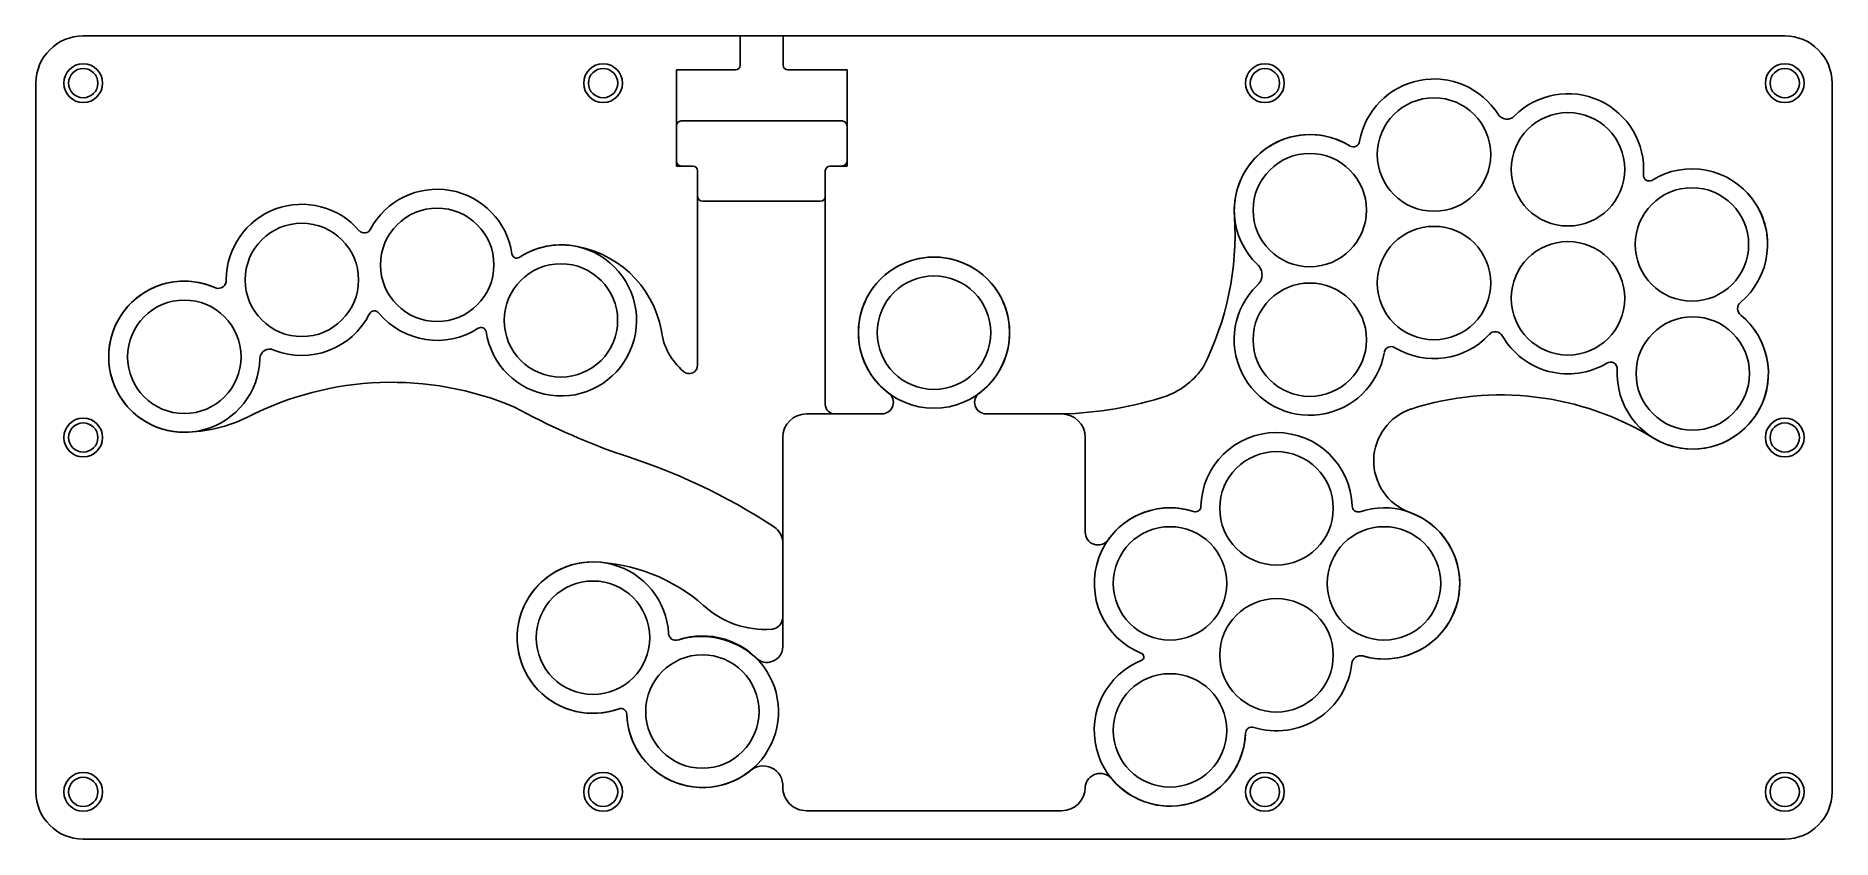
# Model space of a CAD drawing. Header units: millimetres. Extents: x 0 to 380, y 0 to 170.
import ezdxf

# ---------------------------------------------------------------- set-up
doc = ezdxf.new("R2010")
doc.units = ezdxf.units.MM
for name, color, linetype, lineweight, true_color in [('1 - UXC', 1, 'Continuous', 25, 0xff0000), ('2 - UXC', 30, 'Continuous', 25, 0xff7f00), ('3 - UXC - AE', 2, 'Continuous', 25, 0xffff00), ('4 - UXC - AE', 3, 'Continuous', 25, 0x00ff00), ('5 - UXC', 4, 'Continuous', 25, 0x00ffff)]:
    doc.layers.add(name, color=color, linetype=linetype, lineweight=lineweight, true_color=true_color)

msp = doc.modelspace()

# ---------------------------------------------------------------- linework, layer by layer
at = {"layer": '1 - UXC'}
for p, q in [((10, 170), (370, 170)), ((0, 10), (0, 160)), ((380, 10), (380, 160)), ((10, 0), (370, 0))]:
    msp.add_line(p, q, dxfattribs=at)
for centre, radius in [((10, 160), 4.1), ((120, 160), 4.1), ((260, 160), 4.1), ((370, 160), 4.1), ((295.78, 144.89), 12), ((324.13, 141.77), 12), ((269.5, 133.13), 12), ((350.35, 125.86), 12), ((84.89, 121.55), 12), ((56.26, 118.36), 12), ((295.78, 117.69), 12), ((324.13, 114.46), 12), ((111.07, 109.78), 12), ((190, 107.19), 12), ((31.4, 102.08), 12), ((269.5, 105.7), 12), ((350.53, 98.55), 12), ((10, 85), 4.1), ((370, 85), 4.1), ((262.46, 70.01), 12), ((239.93, 54.12), 12), ((285.2, 54.12), 12), ((117.86, 42.62), 12), ((262.46, 38.9), 12), ((141, 27), 12), ((239.93, 23.01), 12), ((10, 10), 4.1), ((120, 10), 4.1), ((260, 10), 4.1), ((370, 10), 4.1)]:
    msp.add_circle(centre, radius, dxfattribs=at)
for centre, start, end in [((10, 160), 90, 180), ((370, 160), 0, 90), ((10, 10), 180, 270), ((370, 10), 270, 0)]:
    msp.add_arc(centre, 10, start, end, dxfattribs=at)
at = {"layer": '2 - UXC'}
for p, q in [((10, 170), (370, 170)), ((0, 10), (0, 160)), ((380, 10), (380, 160)), ((10, 0), (370, 0))]:
    msp.add_line(p, q, dxfattribs=at)
for centre, radius in [((10, 160), 4.1), ((120, 160), 4.1), ((260, 160), 4.1), ((370, 160), 4.1), ((190, 107.19), 16), ((10, 85), 4.1), ((370, 85), 4.1), ((10, 10), 4.1), ((120, 10), 4.1), ((260, 10), 4.1), ((370, 10), 4.1)]:
    msp.add_circle(centre, radius, dxfattribs=at)
for centre, radius, start, end in [((10, 160), 10, 90, 180), ((370, 160), 10, 0, 90), ((295.78, 144.9), 15.99, 32.1195, 169.9132), ((324.13, 141.77), 16, 355.6529, 134.9374), ((311.2, 154.61), 2.23, 212.9384, 316.9539), ((269.54, 133.11), 16.01, 58.0975, 226.0157), ((278.68, 147.9), 1.38, 240.5798, 351.6318), ((350.35, 125.86), 16, 309.8666, 122.1453), ((84.89, 121.55), 16, 8.4503, 151.8353), ((341.31, 140.52), 1.23, 178.3767, 295.4171), ((56.26, 118.36), 16, 40.5365, 180), ((69.49, 129.72), 1.44, 222.3201, 334.3032), ((111.07, 109.78), 16, 188.374, 123.4883), ((101.7, 123.96), 0.993, 183.2439, 302.6575), ((31.39, 102.1), 16, 65.6267, 358.4984), ((38.59, 118.24), 1.68, 249.1613, 3.9499), ((256.5, 119.42), 2.9, 310.3146, 48.4956), ((269.5, 105.71), 16, 134.0724, 349.8013), ((56.27, 118.35), 15.99, 248.2394, 333.1462), ((71.62, 110.6), 1.2, 36.977, 154.1817), ((84.89, 121.58), 16.02, 219.7859, 302.8808), ((350.53, 98.55), 16, 176.9208, 50.5682), ((361.69, 112.28), 1.69, 129.7091, 233.7246), ((94.17, 107.19), 1.1, 13.5834, 121.8533), ((295.78, 117.69), 16, 238.8159, 316.9459), ((308.77, 105.76), 1.64, 26.0102, 142.3659), ((324.13, 114.48), 16.02, 209.9541, 300.7651), ((49.44, 101.65), 2.06, 63.9265, 179.1431), ((286.71, 102.78), 1.46, 57.0686, 171.0524), ((333.13, 99.54), 1.43, 354.8583, 124.5041), ((262.46, 70.04), 16, 1.6584, 178.8316), ((239.92, 54.12), 16, 71.9239, 247.9303), ((245.29, 70.44), 1.18, 250.063, 356.0733), ((279.77, 70.55), 1.31, 182.4034, 284.9091), ((285.21, 54.12), 16.01, 253.5823, 108.616), ((117.84, 42.64), 16.03, 3.0959, 290.2993), ((141.05, 26.96), 16.05, 181.7814, 108.995), ((135.36, 43.59), 1.52, 183.0502, 287.8548), ((233.61, 38.56), 0.789, 296.5975, 67.9912), ((280.28, 36.87), 1.94, 77.8825, 170.1171), ((239.91, 22.99), 16.01, 111.807, 357.8761), ((262.46, 38.91), 16.01, 252.4823, 353.895), ((123.77, 26.44), 1.23, 1.2943, 107.8547), ((257.24, 22.37), 1.33, 72.5935, 178.8459), ((10, 10), 10, 180, 270), ((370, 10), 10, 270, 0)]:
    msp.add_arc(centre, radius, start, end, dxfattribs=at)
at = {"layer": '3 - UXC - AE'}
for p, q in [((10, 170), (149, 170)), ((149, 170), (149, 163.8)), ((158.1, 170), (370, 170)), ((158.1, 170), (158.1, 163.8)), ((0, 10), (0, 160)), ((148, 162.8), (135.5, 162.8)), ((135.5, 162.8), (135.5, 142.45)), ((159.1, 162.8), (171.6, 162.8)), ((171.6, 162.8), (171.6, 142.45)), ((380, 10), (380, 160)), ((139, 142.45), (135.5, 142.45)), ((140, 136), (140, 141.45)), ((167, 141.45), (167, 136)), ((171.6, 142.45), (168, 142.45)), ((166, 135), (141, 135)), ((179, 90), (163, 90)), ((201, 90), (217, 90)), ((158, 40.7), (158, 85)), ((222, 65), (222, 85)), ((217, 6), (163, 6)), ((10, 0), (370, 0))]:
    msp.add_line(p, q, dxfattribs=at)
for centre in [(10, 160), (120, 160), (260, 160), (370, 160), (10, 85), (370, 85), (10, 10), (120, 10), (260, 10), (370, 10)]:
    msp.add_circle(centre, 4.1, dxfattribs=at)
for centre, radius, start, end in [((10, 160), 10, 90, 180), ((370, 160), 10, 0, 90), ((147.97, 163.83), 1.03, 271.54, 358.46), ((159.13, 163.83), 1.03, 181.54, 268.46), ((295.78, 144.9), 15.99, 32.1195, 169.9132), ((324.13, 141.77), 16, 355.6529, 134.9374), ((311.2, 154.61), 2.23, 212.9384, 316.9539), ((269.54, 133.11), 16.01, 58.0975, 226.0157), ((278.68, 147.9), 1.38, 240.5798, 351.6318), ((138.97, 141.42), 1.03, 1.54, 88.46), ((168.03, 141.42), 1.03, 91.54, 178.46), ((350.35, 125.86), 16, 309.8666, 122.1453), ((84.89, 121.55), 16, 8.4503, 151.8353), ((341.31, 140.52), 1.23, 178.3767, 295.4171), ((56.26, 118.36), 16, 40.5365, 180), ((141.03, 136.03), 1.03, 181.54, 268.46), ((165.97, 136.03), 1.03, 271.54, 358.46), ((69.49, 129.72), 1.44, 222.3201, 334.3032), ((111.07, 109.78), 16, 188.374, 123.4883), ((101.7, 123.96), 0.993, 183.2439, 302.6575), ((190, 107.19), 16, 307.0205, 232.9795), ((31.39, 102.1), 16, 65.6267, 358.4984), ((38.59, 118.24), 1.68, 249.1613, 3.9499), ((256.5, 119.42), 2.9, 310.3146, 48.4956), ((269.5, 105.71), 16, 134.0724, 349.8013), ((56.27, 118.35), 15.99, 248.2394, 333.1462), ((71.62, 110.6), 1.2, 36.977, 154.1817), ((84.89, 121.58), 16.02, 219.7859, 302.8808), ((350.53, 98.55), 16, 176.9208, 50.5682), ((361.69, 112.28), 1.69, 129.7091, 233.7246), ((94.17, 107.19), 1.1, 13.5834, 121.8533), ((295.78, 117.69), 16, 238.8159, 316.9459), ((308.77, 105.76), 1.64, 26.0102, 142.3659), ((324.13, 114.48), 16.02, 209.9541, 300.7651), ((49.44, 101.65), 2.06, 63.9265, 179.1431), ((286.71, 102.78), 1.46, 57.0686, 171.0524), ((333.13, 99.54), 1.43, 354.8583, 124.5041), ((178.97, 92.43), 2.43, 270.7023, 54.9004), ((201.03, 92.43), 2.43, 125.0996, 269.2977), ((163, 85), 5, 90, 180), ((217, 85), 5, 0, 90), ((262.46, 70.04), 16, 1.6584, 178.8316), ((239.92, 54.11), 16.01, 71.9476, 144.8872), ((245.29, 70.44), 1.18, 250.063, 356.0733), ((279.77, 70.55), 1.31, 182.4034, 284.9091), ((285.21, 54.12), 16.01, 253.5823, 108.616), ((224.68, 64.93), 2.68, 178.4245, 323.2175), ((117.84, 42.64), 16.03, 3.0959, 290.2993), ((135.36, 43.59), 1.52, 183.0502, 287.8548), ((140.76, 25.65), 17.21, 47.9848, 106.645), ((154.68, 40.72), 3.32, 223.4633, 359.7128), ((280.28, 36.87), 1.94, 77.8825, 170.1171), ((262.46, 38.91), 16.01, 252.4823, 353.895), ((123.77, 26.44), 1.23, 1.2943, 107.8547), ((141.05, 26.96), 16.05, 181.7835, 308.1563), ((257.24, 22.37), 1.33, 72.5935, 178.8459), ((239.91, 22.99), 16.01, 219.681, 357.8725), ((153.85, 11.33), 4.17, 355.6497, 133.7405), ((225.16, 10.72), 3.18, 40.2269, 174.5963), ((10, 10), 10, 180, 270), ((163.01, 11.01), 5.01, 179.903, 269.903), ((216.99, 11.01), 5.01, 270.097, 0.097), ((370, 10), 10, 270, 0)]:
    msp.add_arc(centre, radius, start, end, dxfattribs=at)
at = {"layer": '4 - UXC - AE'}
for p, q in [((10, 170), (370, 170)), ((0, 10), (0, 160)), ((380, 10), (380, 160)), ((136.5, 152), (170.6, 152)), ((135.5, 151), (135.5, 143.45)), ((171.6, 151), (171.6, 143.45)), ((136.5, 142.45), (139, 142.45)), ((140, 100.36), (140, 141.45)), ((167, 141.45), (167, 92)), ((170.6, 142.45), (168, 142.45)), ((169, 90), (179, 90)), ((201, 90), (217, 90)), ((158, 47), (158, 63)), ((217, 6), (163, 6)), ((10, 0), (370, 0))]:
    msp.add_line(p, q, dxfattribs=at)
for centre in [(10, 160), (120, 160), (260, 160), (370, 160), (10, 85), (370, 85), (10, 10), (120, 10), (260, 10), (370, 10)]:
    msp.add_circle(centre, 3.1, dxfattribs=at)
for centre, radius, start, end in [((10, 160), 10, 90, 180), ((370, 160), 10, 0, 90), ((295.78, 144.9), 15.99, 32.1195, 169.9132), ((324.13, 141.77), 16, 355.6529, 134.9374), ((136.53, 150.97), 1.03, 91.54, 178.46), ((170.57, 150.97), 1.03, 1.54, 88.46), ((311.2, 154.61), 2.23, 212.9384, 316.9539), ((269.54, 133.11), 16.01, 58.0963, 184.909), ((278.68, 147.9), 1.38, 240.5798, 351.6318), ((136.53, 143.48), 1.03, 181.54, 268.46), ((138.97, 141.42), 1.03, 1.54, 88.46), ((168.03, 141.42), 1.03, 91.54, 178.46), ((170.57, 143.48), 1.03, 271.54, 358.46), ((350.35, 125.86), 16, 309.8666, 122.1453), ((84.89, 121.55), 16, 8.4503, 151.8353), ((341.31, 140.52), 1.23, 178.3767, 295.4171), ((350.38, 125.86), 15.98, 2.1822, 45.9961), ((56.26, 118.36), 16, 40.5365, 180), ((191.57, 128.06), 62.13, 333.1482, 3.3931), ((69.49, 129.72), 1.44, 222.3201, 334.3032), ((111.07, 109.78), 15.99, 83.8152, 123.4918), ((110.48, 103.59), 22.21, 10.385, 84.0437), ((101.7, 123.96), 0.993, 183.2439, 302.6575), ((190, 107.19), 16, 307.0205, 232.9795), ((31.39, 102.1), 16, 65.6267, 270), ((38.59, 118.24), 1.68, 249.1613, 3.9499), ((350.53, 98.55), 16, 238.8467, 50.5679), ((361.69, 112.28), 1.69, 129.7091, 233.7246), ((145.52, 109.19), 13.28, 186.9092, 230.101), ((138.2, 100.34), 1.8, 228.2739, 0.6246), ((233.33, 109.12), 16.43, 291.455, 326.2733), ((75.28, 29.72), 66.96, 67.1514, 117.0911), ((175.29, 227.18), 154.63, 241.3991, 250.3201), ((169, 92), 2, 180, 270), ((178.97, 92.43), 2.43, 270.7023, 54.9004), ((201.03, 92.43), 2.43, 125.0996, 269.2977), ((215.34, 166.77), 76.79, 271.2376, 288.2132), ((309.91, 32.33), 61.68, 58.3786, 107.8783), ((31.13, 116.62), 30.52, 270.484, 296.574), ((294.62, 80.04), 11.59, 108.3565, 249.3003), ((85.15, -42.04), 129.35, 56.669, 72.8843), ((285.22, 54.11), 16, 253.5535, 70.6309), ((153.94, 62.66), 4.07, 4.7316, 55.8208), ((117.84, 42.64), 16.03, 90, 290.2993), ((116.8, 21.7), 36.98, 48.5799, 88.3934), ((154.33, 63.73), 19.37, 227.5703, 273.7528), ((155.43, 46.96), 2.57, 273.7422, 0.839), ((280.28, 36.87), 1.94, 77.8825, 170.1171), ((262.46, 38.91), 16.01, 252.4823, 353.895), ((123.77, 26.44), 1.23, 1.2943, 107.8547), ((141.05, 26.96), 16.05, 181.7835, 308.1563), ((257.24, 22.37), 1.33, 72.5935, 178.8459), ((239.91, 22.99), 16.01, 219.681, 357.8725), ((153.85, 11.33), 4.17, 355.6497, 133.7405), ((141.05, 26.98), 16.06, 235.9905, 308.1414), ((225.16, 10.72), 3.18, 40.2269, 174.5963), ((10, 10), 10, 180, 270), ((163.01, 11.01), 5.01, 179.903, 269.903), ((216.99, 11.01), 5.01, 270.097, 0.097), ((370, 10), 10, 270, 0)]:
    msp.add_arc(centre, radius, start, end, dxfattribs=at)
at = {"layer": '5 - UXC'}
for p, q in [((10, 170), (370, 170)), ((0, 10), (0, 160)), ((380, 10), (380, 160)), ((10, 0), (370, 0))]:
    msp.add_line(p, q, dxfattribs=at)
for centre in [(10, 160), (120, 160), (260, 160), (370, 160), (10, 85), (370, 85), (10, 10), (120, 10), (260, 10), (370, 10)]:
    msp.add_circle(centre, 3.1, dxfattribs=at)
for centre, start, end in [((10, 160), 90, 180), ((370, 160), 0, 90), ((10, 10), 180, 270), ((370, 10), 270, 0)]:
    msp.add_arc(centre, 10, start, end, dxfattribs=at)

doc.saveas('drawing.dxf')
